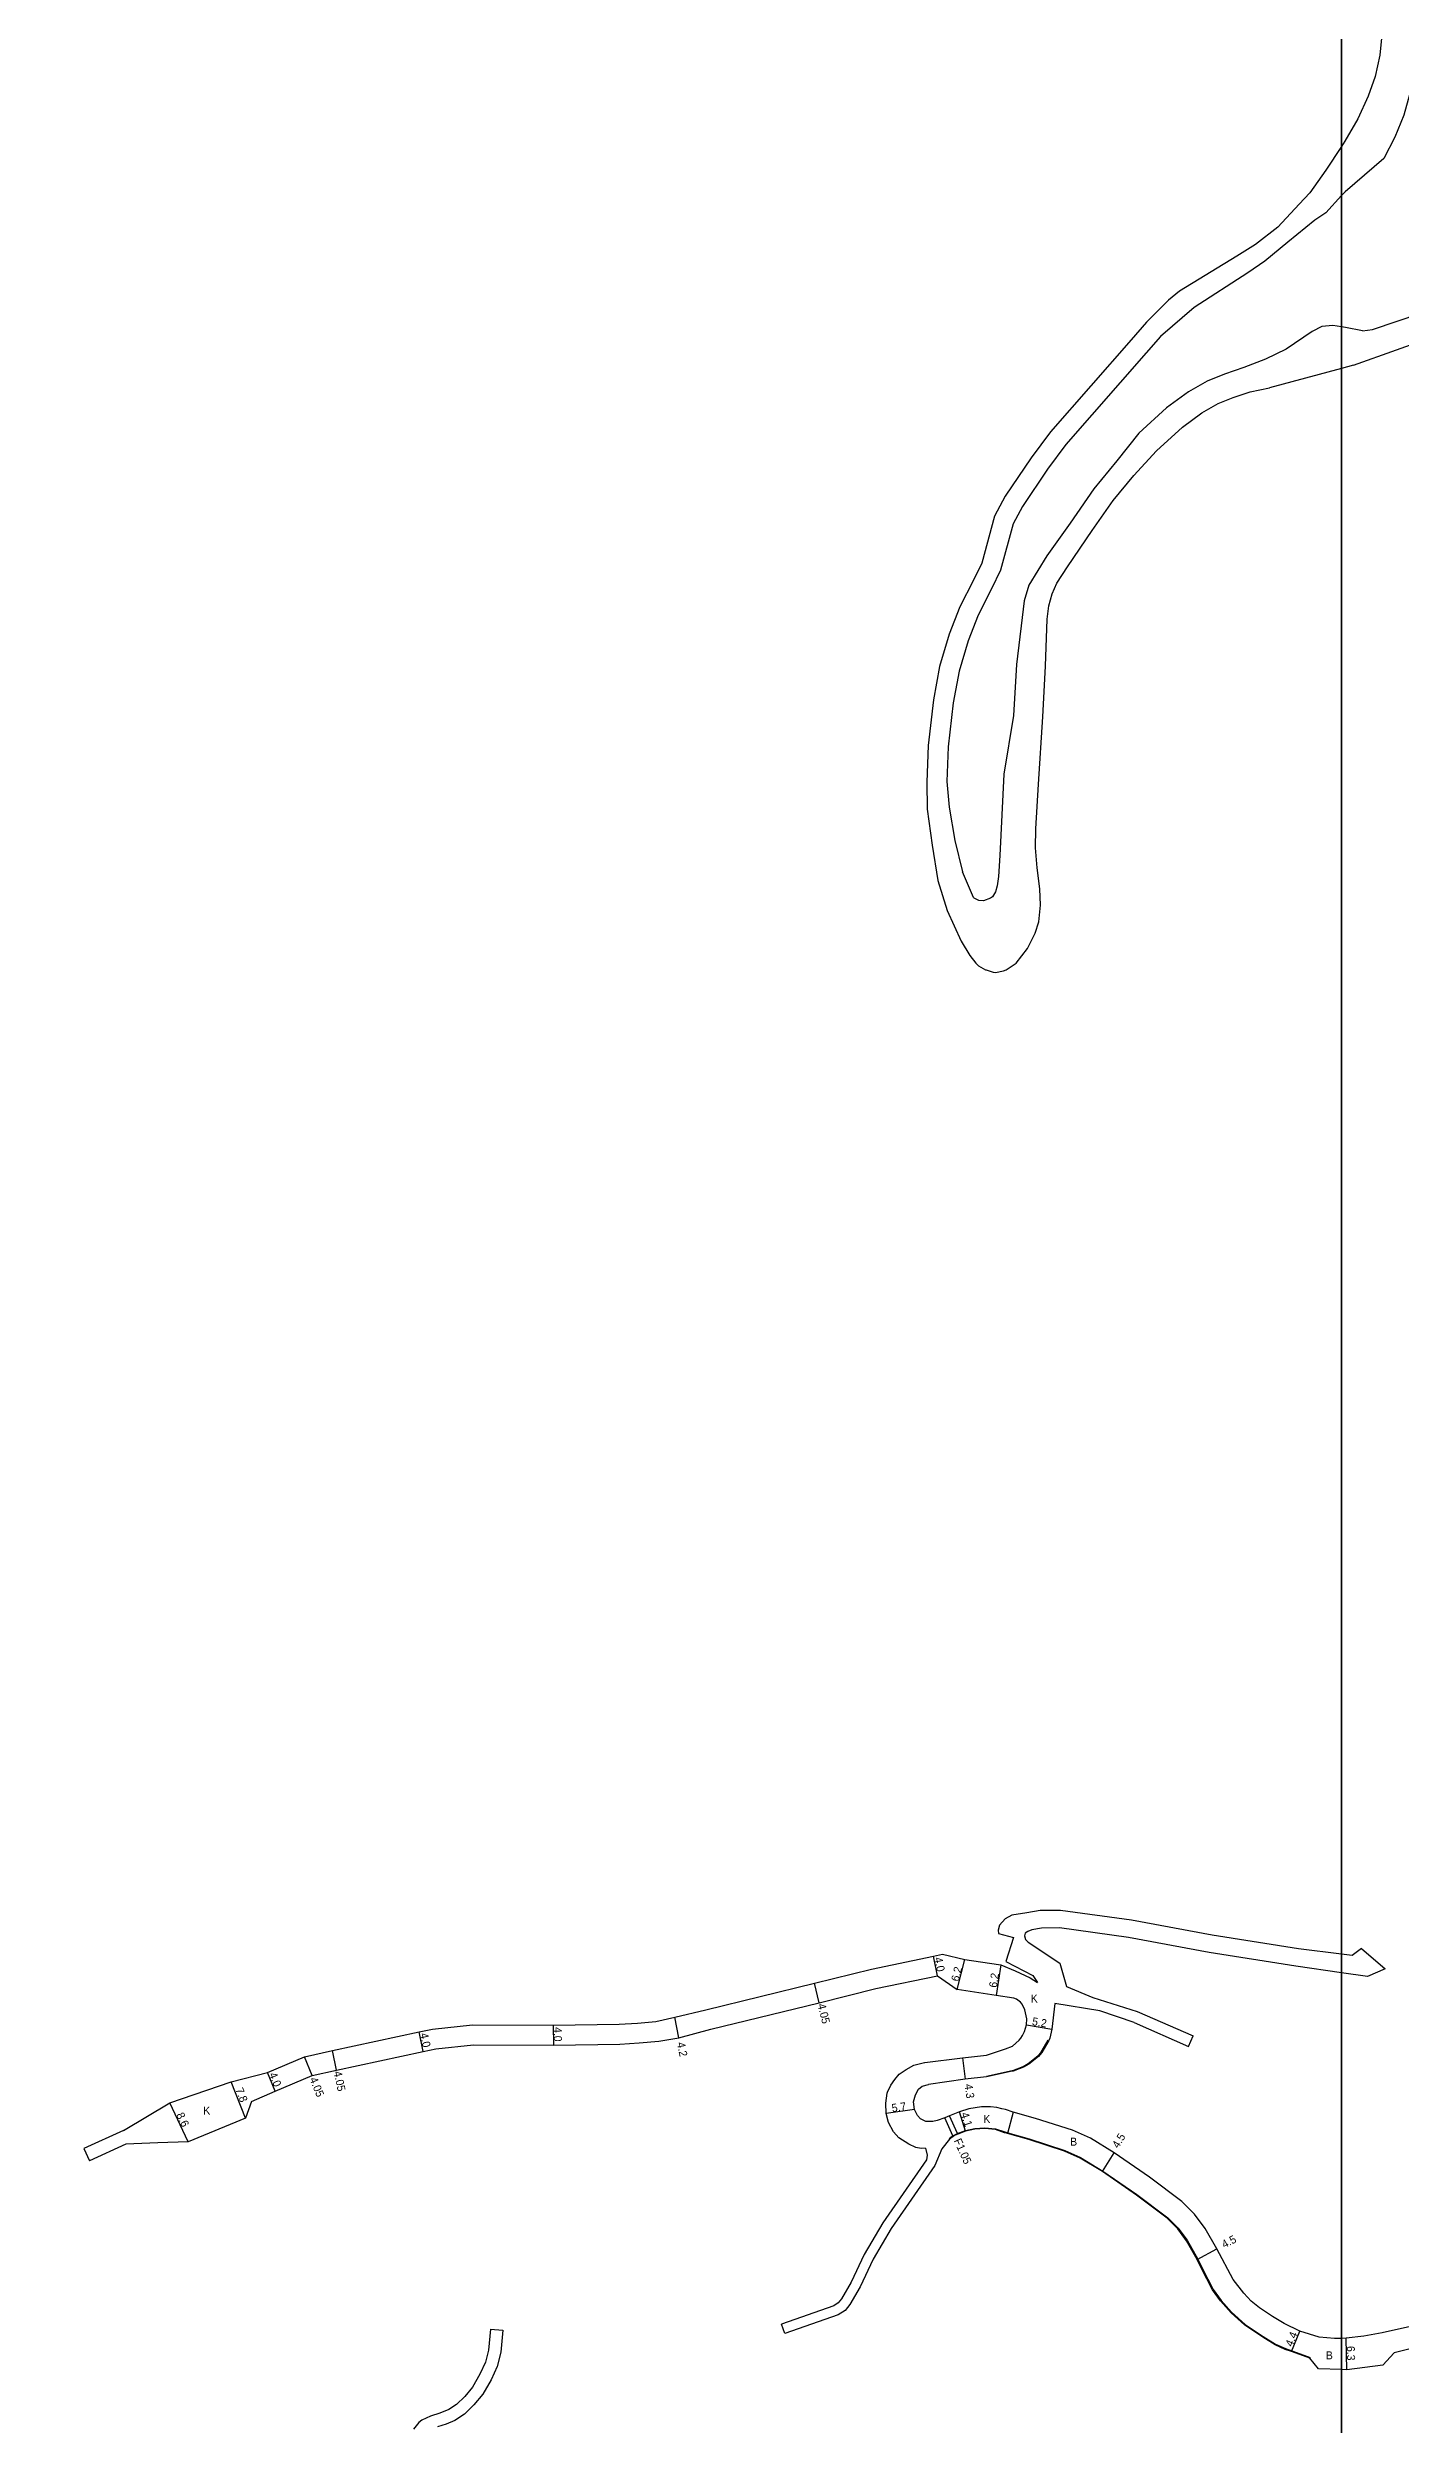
# Model space of a CAD drawing. Header units: metres. Extents: x -16000 to -12000, y -87000 to -84000.
# Drawn here: x -14658.8 to -14388.2, y -85080.6 to -84605.3 of the extents above; entities that cross this region are included whole.
import ezdxf

# ---------------------------------------------------------------- set-up
doc = ezdxf.new("R2010")
doc.units = ezdxf.units.M
doc.header["$LTSCALE"] = 2.5
for name, color, linetype in [('側溝・桝', 7, 'Continuous'), ('図郭', 7, 'Continuous'), ('幅員', 7, 'Continuous'), ('歩道・分離帯・安全施設', 7, 'Continuous'), ('舗装', 7, 'Continuous'), ('道路', 7, 'Continuous')]:
    doc.layers.add(name, color=color, linetype=linetype)
doc.styles.get("Standard").update_dxf_attribs({"font": ''})
doc.styles.get('Standard').set_extended_font_data('@MS PGothic')

msp = doc.modelspace()

# ---------------------------------------------------------------- linework, layer by layer
at = {"layer": '側溝・桝'}
for points in [[(-14477.67, -85023.07), (-14477.73, -85022.93), (-14479.34, -85019.35)], [(-14476.74, -85022.57), (-14476.8, -85022.44), (-14478.37, -85018.95)]]:
    msp.add_lwpolyline(points, dxfattribs=at)
at = {"layer": '図郭'}
for points in [[(-15200, -85200), (-14400, -85200), (-14400, -84600), (-15200, -84600)], [(-14400, -85200), (-13600, -85200), (-13600, -84600), (-14400, -84600)]]:
    msp.add_lwpolyline(points, close=True, dxfattribs=at)
at = {"layer": '幅員'}
for points in [[(-14480.79, -84990.9), (-14481.61, -84986.99)], [(-14476.82, -84993.64), (-14475.3, -84987.63)], [(-14504.43, -84996.29), (-14505.41, -84992.36)], [(-14468.12, -84988.74), (-14469.04, -84994.87)], [(-14583.62, -85006.06), (-14584.47, -85002.15)], [(-14557.62, -85000.77), (-14557.57, -85004.77)], [(-14532.52, -85003.29), (-14533.34, -84999.22)], [(-14463, -85000.72), (-14457.92, -85001.58)], [(-14605.84, -85010.87), (-14607.38, -85007.12)], [(-14600.95, -85009.81), (-14601.81, -85005.85)], [(-14613.23, -85013.97), (-14614.77, -85010.28)], [(-14475.8, -85007.35), (-14475.24, -85011.56)], [(-14630.63, -85024.09), (-14634.31, -85016.32)], [(-14619.19, -85019.36), (-14622.04, -85012.15)], [(-14485.41, -85017.64), (-14491.05, -85018.44)], [(-14475.15, -85022.01), (-14476.37, -85018.09)], [(-14447.8, -85030.08), (-14445.47, -85026.29)], [(-14428.83, -85047.64), (-14424.91, -85045.55)], [(-14410.01, -85066.05), (-14408.33, -85061.99)], [(-14398.91, -85069.71), (-14399.05, -85063.41)]]:
    msp.add_lwpolyline(points, dxfattribs=at)
at = {"layer": '歩道・分離帯・安全施設'}
for points in [[(-14471.01, -85010.96), (-14465.85, -85009.87), (-14465.71, -85009.83), (-14463.62, -85009.04), (-14462.63, -85008.47), (-14460.68, -85006.93), (-14460.03, -85006.18), (-14458.62, -85003.82)], [(-14478.47, -85023.44), (-14477.75, -85022.94), (-14477.73, -85022.93), (-14476.8, -85022.44), (-14475.19, -85021.86), (-14473.34, -85021.46), (-14471.29, -85021.29), (-14469.17, -85021.53), (-14467.31, -85022.15), (-14466.71, -85022.32), (-14462.45, -85023.54), (-14455.3, -85025.83), (-14452.18, -85027.22), (-14447.72, -85029.96), (-14440.88, -85034.67), (-14434.73, -85039.3), (-14432.62, -85041.41), (-14430.86, -85043.81), (-14428.7, -85047.57), (-14427.86, -85049.39), (-14425.62, -85053.66), (-14424.07, -85055.84), (-14421.96, -85058.19), (-14419.28, -85060.62), (-14415.66, -85063.07), (-14413.18, -85064.56), (-14411.16, -85065.48), (-14406.26, -85067.24)]]:
    msp.add_lwpolyline(points, dxfattribs=at)
at = {"layer": '舗装'}
msp.add_lwpolyline([(-14465.62, -85018.16), (-14466.75, -85022.47)], dxfattribs=at)
at = {"layer": '道路'}
for points in [[(-14391.65, -84600.01), (-14392.34, -84606.81), (-14393.23, -84611.05), (-14394.64, -84615.03), (-14396.74, -84619.54), (-14399.33, -84624.04), (-14400, -84625.06)], [(-14384.75, -84606.96), (-14386.33, -84614.5), (-14387.49, -84618.82), (-14389.32, -84623.22), (-14391.51, -84627.45), (-14399.28, -84634.12)], [(-14400, -84625.06), (-14403.12, -84629.79)], [(-14403.12, -84629.79), (-14406.33, -84634.37), (-14408.43, -84636.63), (-14412.7, -84641.24), (-14417.17, -84644.67), (-14420.94, -84647.02), (-14432.36, -84654.01), (-14434.6, -84655.79), (-14439.01, -84660.21), (-14442.05, -84663.73), (-14458.19, -84682.17), (-14462.04, -84687.32), (-14467.23, -84695.02), (-14469.4, -84699.02), (-14471.93, -84708.39), (-14473.55, -84711.78), (-14476.29, -84717.14), (-14478.46, -84722.64), (-14480.36, -84729.07), (-14481.59, -84735.73), (-14482.63, -84744.85), (-14482.88, -84752.18), (-14482.82, -84757.61), (-14481.83, -84764.78), (-14480.74, -84771.9)], [(-14400, -84634.91), (-14403.13, -84638.32), (-14405.32, -84639.82), (-14410.72, -84644.22), (-14415.31, -84648), (-14418.72, -84650.34), (-14429.44, -84657.25), (-14436.17, -84663.05), (-14439.04, -84666.36), (-14455.08, -84684.68), (-14458.77, -84689.63), (-14463.8, -84697.1), (-14465.66, -84700.52), (-14468.16, -84709.79), (-14469.97, -84713.55), (-14472.64, -84718.79), (-14474.67, -84723.95), (-14476.47, -84730), (-14477.63, -84736.32), (-14478.64, -84745.15), (-14478.88, -84752.08), (-14478.44, -84757.2), (-14477.29, -84763.88), (-14475.79, -84770.17)], [(-14399.28, -84634.12), (-14400, -84634.91)], [(-14395.78, -84661.92), (-14393.79, -84661.68), (-14384.13, -84658.38), (-14375.12, -84655.35), (-14368.57, -84653.06)], [(-14397.55, -84668.78), (-14380.41, -84662.66), (-14373.34, -84660.82), (-14367.26, -84659.29)], [(-14400, -84661.14), (-14401.71, -84660.9), (-14403.9, -84661.1), (-14405.86, -84662.11), (-14411.03, -84665.6), (-14415.21, -84667.6), (-14419.53, -84669.28), (-14423.36, -84670.58), (-14426.83, -84671.99), (-14430.6, -84674.13), (-14434.98, -84677.31), (-14440.5, -84682.4), (-14444.89, -84687.95), (-14449.52, -84693.54), (-14454.22, -84700.42), (-14458.88, -84706.92), (-14462.53, -84712.79), (-14463.46, -84715.92), (-14463.82, -84719.25), (-14465.01, -84728.67), (-14465.61, -84738.89), (-14467.53, -84750.63), (-14468.34, -84766.85), (-14468.56, -84771.07), (-14468.83, -84772.94), (-14469.21, -84774.16), (-14469.8, -84775.12), (-14470.16, -84775.43), (-14471.59, -84775.93), (-14472.54, -84775.9), (-14473.43, -84775.41), (-14473.59, -84775.25), (-14475.79, -84770.17)], [(-14395.78, -84661.92), (-14399.17, -84661.26), (-14400, -84661.14)], [(-14400, -84669.45), (-14414.35, -84673.34)], [(-14397.55, -84668.78), (-14400, -84669.45)], [(-14461.14, -84761.52), (-14460.6, -84752.6), (-14459.68, -84739.13), (-14459.18, -84728.98), (-14458.83, -84719.61), (-14458.53, -84716.91), (-14457.82, -84714.51), (-14456.9, -84712.4), (-14454.79, -84709.12), (-14449.85, -84701.88), (-14445.65, -84695.86), (-14441.54, -84690.88), (-14436.97, -84685.94), (-14431.8, -84681.18), (-14427.88, -84678.34), (-14424.65, -84676.49), (-14421.62, -84675.27), (-14418.23, -84674.12), (-14414.35, -84673.34)], [(-14465.07, -84788.38), (-14462.81, -84785.47), (-14461.24, -84782.37), (-14460.5, -84780.15), (-14460.15, -84776.8), (-14460.33, -84773.54), (-14460.85, -84769.36), (-14461.16, -84765.31), (-14461.14, -84761.52)], [(-14480.74, -84771.9), (-14478.83, -84777.85), (-14476.02, -84783.97), (-14474.31, -84786.88), (-14473.14, -84788.4), (-14472.59, -84788.93), (-14471.15, -84789.71), (-14471.04, -84789.75), (-14469.66, -84790.2), (-14469.16, -84790.25), (-14467.56, -84789.94), (-14467.07, -84789.75), (-14465.07, -84788.38)], [(-14462.88, -84978.3), (-14465.89, -84978.78), (-14467.24, -84979.54), (-14468.39, -84980.77), (-14468.66, -84981.77), (-14468.55, -84982.47), (-14465.61, -84983.27), (-14467.11, -84988.06), (-14461.7, -84990.85), (-14460.81, -84992.28)], [(-14400, -84986.57), (-14408.61, -84985.49), (-14425.85, -84982.78), (-14442, -84979.82), (-14456.15, -84977.85), (-14460.24, -84977.87), (-14462.88, -84978.3)], [(-14400, -84990.3), (-14409.12, -84988.96), (-14426.44, -84986.23), (-14442.56, -84983.27), (-14456.38, -84981.35), (-14459.95, -84981.37), (-14461.9, -84981.69), (-14462.73, -84982.04), (-14463.27, -84982.41), (-14463.38, -84982.92), (-14463.16, -84983.66), (-14462.65, -84984.2), (-14456.31, -84988.41), (-14454.98, -84993.07)], [(-14634.31, -85016.32), (-14622.04, -85012.15), (-14614.77, -85010.28), (-14607.38, -85007.12), (-14601.81, -85005.85), (-14584.47, -85002.15), (-14581.75, -85001.56), (-14573.79, -85000.75), (-14557.62, -85000.77), (-14544.45, -85000.59), (-14540.75, -85000.37), (-14537.1, -85000.03), (-14533.34, -84999.22), (-14527.1, -84997.71), (-14505.41, -84992.36), (-14493.98, -84989.56), (-14481.61, -84986.99), (-14479.78, -84986.61)], [(-14479.78, -84986.61), (-14475.3, -84987.63), (-14470.39, -84988.38)], [(-14395.99, -84985.43), (-14397.83, -84986.85), (-14400, -84986.57)], [(-14395.99, -84985.43), (-14391.24, -84989.49)], [(-14617.97, -85016.04), (-14613.23, -85013.97), (-14605.84, -85010.87), (-14600.95, -85009.81), (-14583.62, -85006.06), (-14581.12, -85005.51), (-14573.59, -85004.75), (-14557.57, -85004.77), (-14544.3, -85004.59), (-14540.45, -85004.35), (-14536.52, -85003.99), (-14532.52, -85003.29), (-14526.11, -85001.58), (-14504.43, -84996.29), (-14493.09, -84993.46), (-14480.79, -84990.9), (-14476.82, -84993.64)], [(-14470.39, -84988.38), (-14468.12, -84988.74), (-14465.22, -84989.95), (-14462.23, -84991.29), (-14460.81, -84992.28)], [(-14391.24, -84989.49), (-14394.75, -84991.07), (-14400, -84990.3)], [(-14483.21, -85025.41), (-14484.02, -85025.47), (-14485.12, -85025.28), (-14486.5, -85024.56), (-14488.48, -85023.3), (-14489.61, -85022.15), (-14490.59, -85020.24), (-14491.05, -85018.44), (-14491.08, -85016.38), (-14490.84, -85014.37), (-14490.79, -85014.21), (-14490.11, -85012.76), (-14489.33, -85011.63), (-14488.46, -85010.61), (-14487.02, -85009.63), (-14485.52, -85008.8), (-14483.36, -85008.25), (-14483.29, -85008.23), (-14475.8, -85007.35), (-14470.95, -85006.78), (-14467.16, -85005.54), (-14465.78, -85004.96), (-14464.46, -85003.82), (-14464.1, -85003.37), (-14463.81, -85002.86), (-14463.35, -85002.05), (-14463, -85000.72), (-14462.93, -84999.51), (-14463.28, -84997.7), (-14463.84, -84996.57), (-14464.15, -84996.18), (-14464.95, -84995.61), (-14465.49, -84995.42), (-14469.04, -84994.87), (-14476.82, -84993.64)], [(-14457.28, -84996.45), (-14457.92, -85001.58), (-14458.3, -85003.37), (-14458.49, -85003.88), (-14459.91, -85006.27), (-14460.58, -85007.04), (-14462.54, -85008.59), (-14463.56, -85009.18), (-14465.66, -85009.97), (-14465.82, -85010.02), (-14470.99, -85011.1), (-14475.24, -85011.56), (-14482.59, -85012.64)], [(-14441.47, -85000.27), (-14448.29, -84997.93), (-14457.28, -84996.45)], [(-14454.98, -84993.07), (-14449.74, -84995.27)], [(-14449.74, -84995.27), (-14440.85, -84998.03), (-14429.62, -85002.94)], [(-14441.47, -85000.27), (-14430.58, -85005.03)], [(-14430.58, -85005.03), (-14429.62, -85002.94)], [(-14643.6, -85021.82), (-14634.31, -85016.32)], [(-14617.97, -85016.04), (-14619.19, -85019.36), (-14630.63, -85024.09)], [(-14400, -85063.44), (-14401.41, -85063.47), (-14404.44, -85063.16), (-14408.33, -85061.99), (-14411.44, -85060.43), (-14413.81, -85059.08), (-14416.4, -85057.32), (-14418.08, -85055.98), (-14419.5, -85054.4), (-14421.67, -85051.65), (-14424.91, -85045.55), (-14424.93, -85045.5), (-14427.25, -85041.46), (-14429.35, -85038.6), (-14431.9, -85036.05), (-14438.37, -85031.18), (-14445.47, -85026.29), (-14450.17, -85023.41), (-14453.76, -85021.8), (-14461.21, -85019.42), (-14465.62, -85018.16), (-14467.19, -85017.66), (-14467.89, -85017.49), (-14468.93, -85017.26), (-14470.21, -85017.13), (-14471.98, -85017.11), (-14474.48, -85017.5), (-14476.37, -85018.09), (-14478.37, -85018.95), (-14479.34, -85019.35), (-14480.85, -85019.86), (-14481.7, -85020.02), (-14483.14, -85020.03), (-14483.24, -85020.01), (-14484.16, -85019.49), (-14484.81, -85018.83), (-14485.41, -85017.64), (-14485.58, -85016.13), (-14485.21, -85014.71), (-14484.6, -85013.61), (-14483.85, -85012.97), (-14482.59, -85012.64)], [(-14428.83, -85047.64), (-14430.98, -85043.89), (-14432.73, -85041.51), (-14434.83, -85039.41), (-14440.97, -85034.79), (-14447.8, -85030.08), (-14452.25, -85027.36), (-14455.35, -85025.97), (-14462.5, -85023.68), (-14466.75, -85022.47), (-14467.36, -85022.29), (-14469.2, -85021.68), (-14471.29, -85021.45), (-14473.32, -85021.6), (-14475.15, -85022.01), (-14476.74, -85022.57), (-14477.24, -85022.8), (-14477.67, -85023.07), (-14478.39, -85023.57)], [(-14643.6, -85021.82), (-14651.54, -85025.42)], [(-14651.54, -85025.42), (-14650.35, -85027.95)], [(-14643.12, -85024.56), (-14650.35, -85027.95)], [(-14630.63, -85024.09), (-14636.72, -85024.33), (-14643.12, -85024.56)], [(-14483.21, -85025.41), (-14482.86, -85026.79), (-14482.97, -85027.71), (-14491.7, -85040.35), (-14495.44, -85046.67), (-14498.03, -85052.19), (-14499.95, -85055.52), (-14500.62, -85056.34), (-14501.5, -85056.9), (-14511.96, -85060.6)], [(-14478.39, -85023.57), (-14479.89, -85025.54), (-14481.33, -85028.85), (-14490.02, -85041.44), (-14493.67, -85047.6), (-14496.26, -85053.12), (-14498.29, -85056.65), (-14499.27, -85057.85), (-14500.63, -85058.71), (-14511.29, -85062.48)], [(-14406.31, -85067.38), (-14410.01, -85066.05), (-14411.22, -85065.62), (-14413.25, -85064.69), (-14415.74, -85063.2), (-14419.38, -85060.74), (-14422.07, -85058.3), (-14424.18, -85055.94), (-14425.75, -85053.74), (-14427.99, -85049.46), (-14428.83, -85047.64)], [(-14570.21, -85061.57), (-14570.58, -85065.79), (-14571.2, -85068.19), (-14572.3, -85070.6), (-14573.75, -85073.17), (-14575.32, -85075.02), (-14576.97, -85076.65), (-14578.49, -85077.67), (-14580.29, -85078.4), (-14582.16, -85078.98), (-14583.9, -85079.77), (-14584.52, -85080.23), (-14585.56, -85081.61)], [(-14567.72, -85061.79), (-14568.11, -85066.21), (-14568.83, -85069.03), (-14570.07, -85071.73), (-14571.68, -85074.61), (-14573.48, -85076.72), (-14575.38, -85078.6), (-14577.3, -85079.88), (-14579.02, -85080.57), (-14580.81, -85081.13)], [(-14570.21, -85061.57), (-14567.72, -85061.79)], [(-14511.29, -85062.48), (-14511.96, -85060.6)], [(-14386.17, -85061.05), (-14391.86, -85062.31), (-14395.49, -85062.96), (-14399.05, -85063.41), (-14400, -85063.44)], [(-14400, -85069.68), (-14404.56, -85069.54), (-14406.31, -85067.38)], [(-14384.89, -85065.21), (-14389.48, -85066.32), (-14391.72, -85068.81), (-14398.91, -85069.71), (-14400, -85069.68)]]:
    msp.add_lwpolyline(points, dxfattribs=at)

# ---------------------------------------------------------------- texts
at = {"layer": '側溝・桝'}
msp.add_text('F1.05', height=1.6, rotation=294.1976, dxfattribs=at).set_placement((-14477.56, -85023.88))
at = {"layer": '幅員'}
for s, rotation, p in [('4.0', 281.7143, (-14481.43, -84987.36)), ('6.2', 75.8148, (-14476.55, -84992.16)), ('6.2', 81.3836, (-14468.92, -84993.37)), ('4.05', 284.016, (-14504.78, -84996.68)), ('4.0', 282.2016, (-14584.29, -85002.52)), ('4.0', 270.7872, (-14557.52, -85001.17)), ('5.2', 350.3974, (-14461.95, -85000.77)), ('4.2', 281.4112, (-14532.9, -85004.35)), ('4.0', 292.5761, (-14614.52, -85010.61)), ('4.05', 292.3824, (-14606.41, -85011.56)), ('4.05', 282.2525, (-14601.56, -85010.15)), ('7.8', 291.5536, (-14621.23, -85013.67)), ('5.7', 8.1287, (-14489.82, -85018.17)), ('4.3', 277.66, (-14475.36, -85012.65)), ('8.6', 295.3465, (-14633.07, -85018.71)), ('4.1', 287.3452, (-14476.14, -85018.49)), ('4.5', 58.5041, (-14444.62, -85025.54)), ('4.5', 28.0509, (-14423.41, -85045.47)), ('4.4', 67.4931, (-14409.83, -85065.21)), ('6.3', 271.2779, (-14398.92, -85064.96))]:
    msp.add_text(s, height=1.6, rotation=rotation, dxfattribs=at).set_placement(p)
at = {"layer": '舗装'}
for s, p in [('K', (-14462.13, -84996.26)), ('K', (-14627.62, -85018.66)), ('K', (-14471.61, -85020.34)), ('B', (-14454.25, -85024.89)), ('B', (-14403.11, -85067.62))]:
    msp.add_text(s, height=1.6, dxfattribs=at).set_placement(p)

doc.saveas('drawing.dxf')
